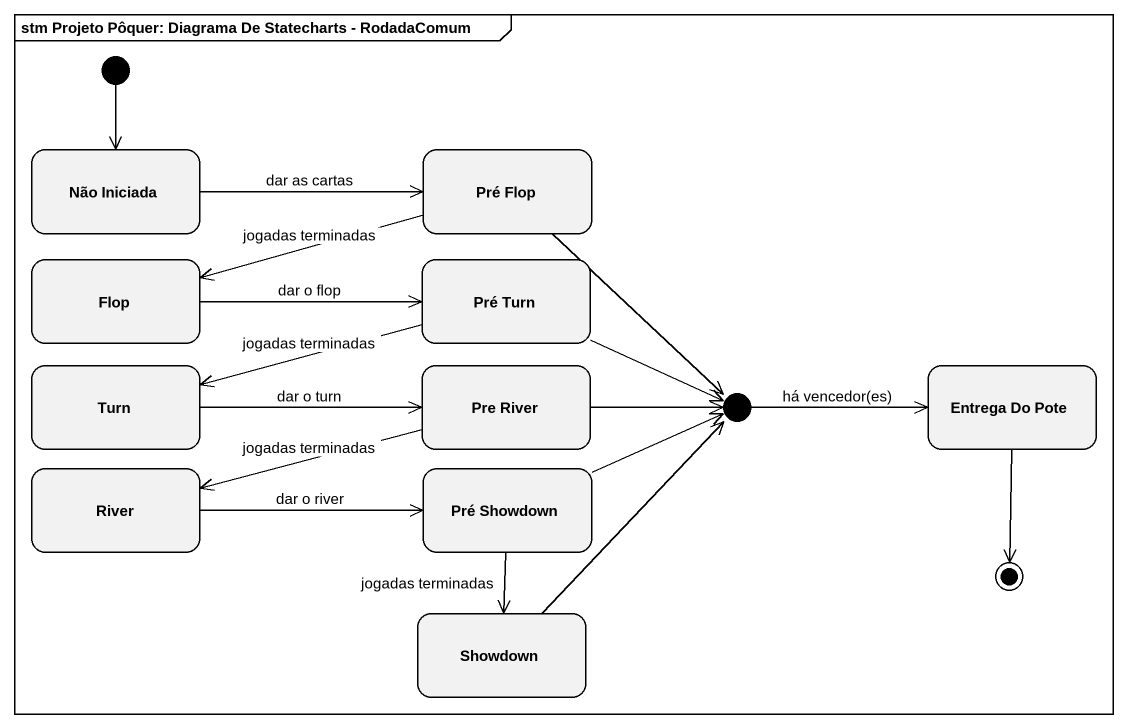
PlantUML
@startuml
mainframe stm Projeto Pôquer: Diagrama De Statecharts - RodadaComum
hide empty description
state "Não Iniciada" as Não_Iniciada
state "Pré Flop" as Pré_Flop
state Flop
state "Pré Turn" as Pré_Turn
state Turn
state "Pre River" as Pre_River
state "Entrega Do Pote" as Entrega_Do_Pote
state junction1 <<choice>>
state River
state "Pré Showdown" as Pré_Showdown
state Showdown
[*] --> Não_Iniciada
Não_Iniciada -right-> Pré_Flop : dar as cartas
Pré_Flop -left-> Flop : jogadas terminadas
Pré_Flop --> junction1
Flop -right-> Pré_Turn : dar o flop
Pré_Turn -left-> Turn : jogadas terminadas
Pré_Turn -right-> junction1
Turn -right-> Pre_River : dar o turn
Pre_River -right-> junction1
Pre_River -left-> River : jogadas terminadas
junction1 -right-> Entrega_Do_Pote : há vencedor(es)
River -right-> Pré_Showdown : dar o river
Pré_Showdown -right-> junction1
Pré_Showdown --> Showdown : jogadas terminadas
Showdown -up-> junction1
Entrega_Do_Pote --> [*]
@enduml
